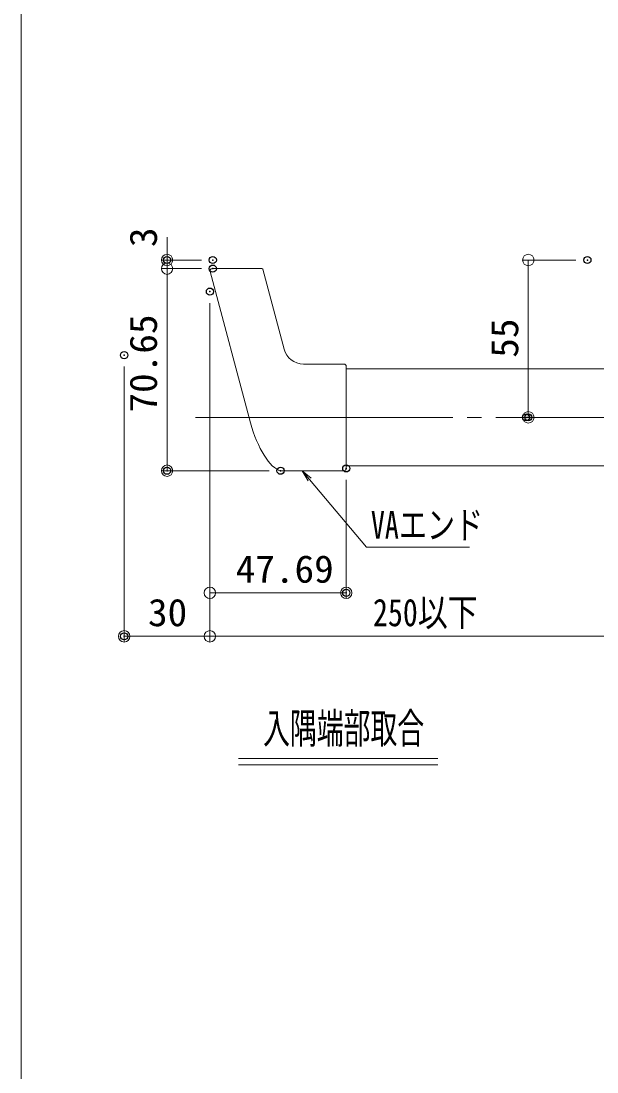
# Model space of a CAD drawing. Units: millimetres, scale not verified. Extents: x -800 to 800, y -554 to 554.
# Drawn here: x -800 to -598.5, y -201.2 to 166.2 of the extents above; entities that cross this region are included whole.
import ezdxf
from ezdxf.enums import TextEntityAlignment as Align

# ---------------------------------------------------------------- set-up
doc = ezdxf.new("R2010")
doc.units = ezdxf.units.MM
doc.header["$LTSCALE"] = 5
doc.header["$PDMODE"] = 32
doc.header["$PDSIZE"] = 2.5
doc.linetypes.add('LONG_CHAIN', pattern=[21, 18, -1, 1, -1])
for name, color, linetype, lineweight in [('0-0_4手摺（外線）', 3, 'Continuous', 9), ('0-1_6寸法', 1, 'Continuous', 9), ('0-2_0', 7, 'Continuous', 9), ('0-5_4手摺芯', 5, 'LONG_CHAIN', 9), ('0-6_07文字', 3, 'Continuous', 9), ('0-B_zumenwaku', 6, 'Continuous', 9), ('1-F_6文字', 2, 'Continuous', 9)]:
    doc.layers.add(name, color=color, linetype=linetype, lineweight=lineweight)
doc.layers.add('0-3_Defpoints', color=7, linetype='Continuous')
doc.styles.add('ＭＳ ゴシック', font='')
doc.styles.get('ＭＳ ゴシック').set_extended_font_data('MS Gothic')

# ---------------------------------------------------------------- blocks, each defined once
blk = doc.blocks.new('_Origin')
at = {"layer": '0-2_0', "color": 1}
blk.add_line((0, 0), (-5, 0), dxfattribs=at)
blk.add_circle((0, 0), 2.5, dxfattribs=at)
blk = doc.blocks.new('MLeader19')
at = {"layer": '1-F_6文字'}
blk.add_line((-699.531, 5.504), (-701.596, 8.994), dxfattribs=at)
at = {"layer": '1-F_6文字', "color": 1}
blk.add_line((-677.642, -17.764), (-643.14, -17.764), dxfattribs=at)
at = {"layer": '1-F_6文字'}
blk.add_lwpolyline([(-698.511, 6.363), (-701.596, 8.994), (-699.021, 5.934)], dxfattribs=at)
at = {"layer": '1-F_6文字', "color": 1}
blk.add_lwpolyline([(-699.021, 5.934), (-679.082, -17.764), (-677.642, -17.764)], dxfattribs=at)
at = {"layer": '1-F_6文字', "style": 'ＭＳ ゴシック', "width": 0.75}
blk.add_text('VAエンド', height=9.604, dxfattribs=at).set_placement((-677.615, -17.614), align=Align.BOTTOM_LEFT)

msp = doc.modelspace()

# ---------------------------------------------------------------- linework, layer by layer
at = {"layer": '0-0_4手摺（外線）'}
for p, q in [((-719.707, 25.768), (-733.874, 78.637)), ((-715.739, 79.644), (-733.101, 79.644)), ((-707.963, 51.483), (-715.449, 79.422)), ((-701.201, 46.294), (-687.011, 46.294)), ((-686.211, 9.794), (-686.211, 45.494)), ((-686.211, 44.644), (-461.941, 44.644)), ((-709.202, 8.994), (-687.011, 8.994)), ((-686.211, 10.644), (-461.941, 10.644))]:
    msp.add_line(p, q, dxfattribs=at)
for centre, radius, start, end in [((-733.101, 78.844), 0.8, 90, 195), ((-715.739, 79.344), 0.3, 15, 90), ((-701.201, 53.294), 7, 195, 270), ((-687.011, 45.494), 0.8, 0, 90), ((-687.011, 9.794), 0.8, 270, 0)]:
    msp.add_arc(centre, radius, start, end, dxfattribs=at)
msp.add_ellipse((-712.704, 27.644), major_axis=(-4.997, 18.65), ratio=0.375494, start_param=1.5707963, end_param=2.941041, dxfattribs=at)
at = {"layer": '0-1_6寸法'}
for p, q in [((-748.901, 86.644), (-748.901, 90.644)), ((-736.901, 82.644), (-750.901, 82.644)), ((-748.901, 79.644), (-748.901, 82.644)), ((-605.867, 82.644), (-624.527, 82.644)), ((-736.901, 79.644), (-750.901, 79.644)), ((-736.901, 79.644), (-750.901, 79.644)), ((-622.527, 78.644), (-622.527, 31.644)), ((-748.901, 75.644), (-748.901, 12.994)), ((-748.901, 75.644), (-748.901, 71.644)), ((-733.901, 67.602), (-733.901, -35.687)), ((-733.901, 67.602), (-733.901, -50.893)), ((-733.901, 67.602), (-733.901, -50.893)), ((-763.901, 45.394), (-763.901, -50.893)), ((-619.313, 27.644), (-620.527, 27.644)), ((-713.202, 8.994), (-750.901, 8.994)), ((-686.211, 5.794), (-686.211, -35.687)), ((-729.901, -33.687), (-690.211, -33.687)), ((-737.901, -48.893), (-759.901, -48.893)), ((-729.901, -48.893), (-587.901, -48.893))]:
    msp.add_line(p, q, dxfattribs=at)
at = {"layer": '0-3_Defpoints'}
for p in [(-748.901, 82.644), (-732.901, 82.644), (-732.901, 79.644), (-601.867, 82.644), (-733.901, 71.602), (-763.901, 49.394), (-623.313, 27.644), (-622.527, 27.644), (-686.211, 9.794), (-748.901, 8.994), (-709.202, 8.994), (-686.211, -33.687), (-763.901, -48.893)]:
    msp.add_point(p, dxfattribs=at)
at = {"layer": '0-5_4手摺芯'}
msp.add_line((-738.901, 27.644), (-274.334, 27.644), dxfattribs=at)
at = {"layer": '0-6_07文字', "color": 7}
for p, q in [((-723.953, -91.589), (-654.128, -91.589)), ((-723.953, -93.789), (-654.128, -93.789))]:
    msp.add_line(p, q, dxfattribs=at)
at = {"layer": '0-B_zumenwaku'}
msp.add_lwpolyline([(-799.987, -553.98), (799.997, -553.98), (799.997, 554.009), (-799.987, 554.009)], close=True, dxfattribs=at)

# ---------------------------------------------------------------- block references
at = {"layer": '0-1_6寸法', "xscale": 0.8, "yscale": 0.8}
for p, rotation in [((-748.901, 82.644), 270), ((-622.527, 82.644), 90), ((-748.901, 79.644), 90), ((-748.901, 79.644), 90), ((-622.527, 27.644), 270), ((-748.901, 8.994), 270), ((-733.901, -33.687), 180), ((-763.901, -48.893), 180), ((-733.901, -48.893), 180)]:
    msp.add_blockref('_Origin', p, dxfattribs=dict(at, rotation=rotation))
for p in [(-686.211, -33.687), (-733.901, -48.893)]:
    msp.add_blockref('_Origin', p, dxfattribs=at)
at = {"layer": '1-F_6文字'}
msp.add_blockref('MLeader19', (0, 0), dxfattribs=at)

# ---------------------------------------------------------------- texts
at = {"layer": '0-1_6寸法', "color": 2, "style": 'ＭＳ ゴシック', "width": 1.05}
for s, p in [('3', (-749.55, 87.168)), ('70.65', (-749.55, 29.319)), ('55', (-623.177, 48.478))]:
    msp.add_text(s, height=9.604, rotation=90, dxfattribs=at).set_placement(p, align=Align.BOTTOM_LEFT)
at = {"layer": '0-1_6寸法', "color": 2, "style": 'ＭＳ ゴシック'}
for s, width, p in [('47.69', 1.05, (-724.889, -33.037)), ('30', 1.05, (-755.568, -48.243)), ('250以下', 0.8, (-676.868, -48.243))]:
    msp.add_text(s, height=9.604, dxfattribs=dict(at, width=width)).set_placement(p, align=Align.BOTTOM_LEFT)
at = {"layer": '0-6_07文字', "style": 'ＭＳ ゴシック', "width": 0.65}
msp.add_text('入隅端部取合', height=10.59, dxfattribs=at).set_placement((-715.296, -89.514), align=Align.BOTTOM_LEFT)

doc.saveas('drawing.dxf')
